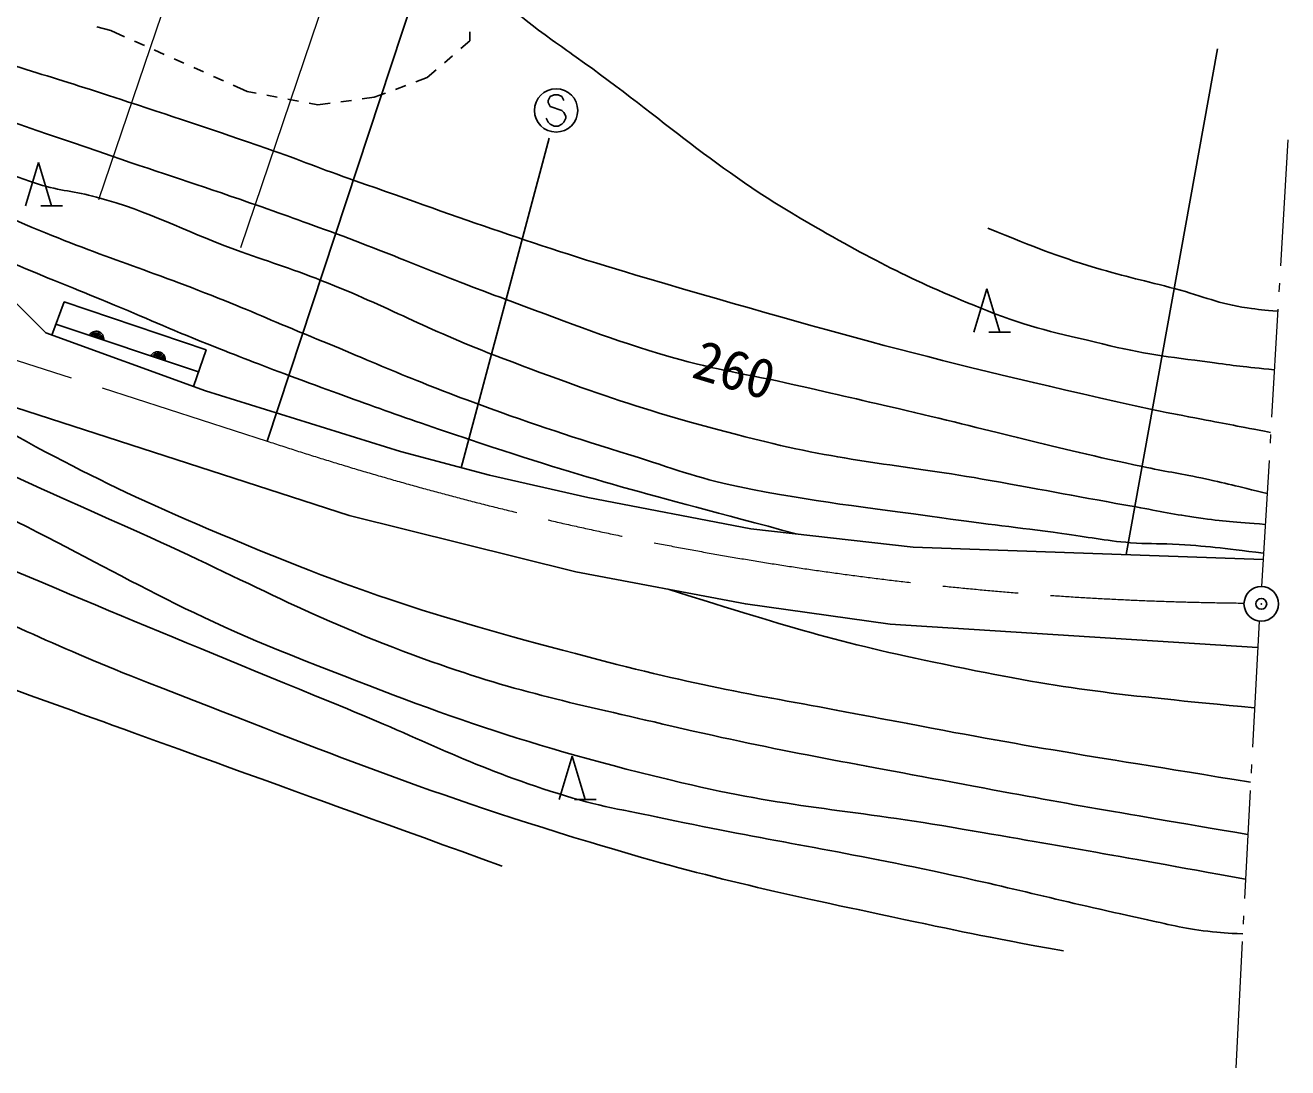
# Model space of a CAD drawing. Units: millimetres, scale not verified. Extents: x 40000 to 680000, y 20000 to 380000.
# Drawn here: x 470768 to 529135, y 241621 to 289806 of the extents above; entities that cross this region are included whole.
import ezdxf
from ezdxf.enums import TextEntityAlignment as Align

# ---------------------------------------------------------------- set-up
doc = ezdxf.new("R2010")
doc.units = ezdxf.units.MM
doc.header["$LTSCALE"] = 1000
doc.header["$PDMODE"] = 32
doc.header["$PDSIZE"] = 500
doc.linetypes.add('CHAIN', pattern=[18.5, 12, -1.5, 3.5, -1.5])
for name, color, linetype, lineweight in [('M-BGD', 7, 'Continuous', 25), ('M-BMK', 2, 'CHAIN', 13), ('M-BMK-HTXT', 7, 'Continuous', 13), ('M-BMK-SRVR', 3, 'Continuous', 25), ('M-STR-HTXT', 7, 'Continuous', 13), ('M-STR-STRC', 7, 'Continuous', 25)]:
    doc.layers.add(name, color=color, linetype=linetype, lineweight=lineweight)
doc.layers.add('M-OTRS', color=6, linetype='Continuous')
doc.styles.add('ＭＳ ゴシック', font='')
doc.styles.get('ＭＳ ゴシック').set_extended_font_data('MS Gothic')

msp = doc.modelspace()

# ---------------------------------------------------------------- linework, layer by layer
at = {"layer": 'M-BGD'}
for p, q in [((474081, 289740), (474717, 289565)), ((474717, 289565), (475363, 289277)), ((491320, 289085), (491325, 289507)), ((475820, 289073), (476277, 288869)), ((490904, 288726), (491320, 289085)), ((476733, 288665), (477190, 288462)), ((490146, 288073), (490525, 288399)), ((477647, 288258), (478103, 288054)), ((478560, 287851), (479016, 287647)), ((479473, 287443), (479930, 287239)), ((488829, 287193), (489351, 287388)), ((489351, 287388), (489768, 287747)), ((480386, 287036), (481033, 286747)), ((481033, 286747), (481439, 286670)), ((486901, 286475), (487423, 286669)), ((487892, 286844), (488360, 287019)), ((481930, 286576), (482421, 286482)), ((482912, 286388), (483403, 286294)), ((483894, 286200), (484299, 286123)), ((484299, 286123), (484857, 286198)), ((485353, 286265), (485848, 286332)), ((486344, 286399), (486901, 286475)), ((470785, 281461), (471385, 283461)), ((471385, 283461), (471985, 281461)), ((471485, 281461), (472485, 281461)), ((514621, 275619), (515221, 277619)), ((515221, 277619), (515821, 275619)), ((478777, 273784), (472189, 275990)), ((515321, 275619), (516321, 275619)), ((495455, 254023), (496055, 256023)), ((496055, 256023), (496655, 254023)), ((496155, 254023), (497155, 254023))]:
    msp.add_line(p, q, dxfattribs=at)
for points in [[(434976, 299237), (438535, 295503), (441798, 292956), (445188, 291003), (459472, 284548), (465236, 281745), (466804, 280854), (468457, 279368), (470278, 277035), (471719, 275592), (479094, 272915), (488123, 270110), (492235, 269005), (496771, 267984), (504317, 266536), (511821, 265683), (528002, 265120)], [(416181, 280448), (418892, 279872), (420970, 279786), (433733, 280497), (439075, 280493), (444968, 279810), (455142, 277046), (455396, 276961), (485747, 267144), (496217, 264550), (504060, 263060), (510758, 262122), (527743, 261050)], [(472004, 275489), (472571, 277020), (479125, 274800), (478548, 273114)]]:
    msp.add_lwpolyline(points, dxfattribs=at)
for centre, radius, start, end in [((474044, 275312), 354, 350.28317, 152.68835), ((474044, 275312), 283, 352.50721, 150.46431), ((474044, 275312), 212, 356.25354, 146.71798), ((474044, 275312), 142, 3.96527, 139.00626), ((474044, 275312), 100, 14.28293, 128.68859), ((476889, 274359), 354, 350.28317, 152.68835), ((476889, 274359), 283, 352.50721, 150.46431), ((476889, 274359), 212, 356.25354, 146.71798), ((476889, 274359), 142, 3.96527, 139.00626), ((476889, 274359), 100, 14.28293, 128.68859)]:
    msp.add_arc(centre, radius, start, end, dxfattribs=at)
for points, knots in [([(528514, 273878), (527081, 274022), (526694, 274072), (525532, 274228), (523583, 274490), (522479, 274608), (520569, 275077), (518457, 275595), (517239, 275811), (515221, 276619), (511900, 277949), (510097, 278865), (506999, 280653), (502525, 283236), (500449, 285348), (496235, 288336), (495802, 288643), (495558, 288813), (495125, 289121), (493334, 290394), (492498, 291372), (490562, 292411), (489441, 293013), (488798, 293333), (487608, 293780), (485809, 294455), (484722, 294600), (482912, 295245), (481050, 295909), (480003, 296279), (478181, 297046), (474194, 298727), (472031, 299834), (468142, 301730), (464771, 303373), (463687, 303925), (459568, 306053)], [0, 0, 0, 0, 1, 1, 1, 2, 2, 2, 3, 3, 3, 4, 4, 4, 5, 5, 5, 6, 6, 6, 7, 7, 7, 8, 8, 8, 9, 9, 9, 10, 10, 10, 11, 11, 11, 12, 12, 12, 12]), ([(436709, 299015), (438313, 297943), (438732, 297672), (440007, 296779), (440644, 296333), (440979, 296051), (441630, 295628), (443484, 294422), (444541, 293768), (446485, 292715), (449497, 291085), (451365, 290537), (454532, 289236), (459091, 287362), (461715, 286490), (466277, 284624), (468282, 283804), (469321, 283120), (471385, 282461), (472408, 282135), (473033, 282148), (474068, 281862), (476640, 281154), (477950, 280358), (480456, 279444), (482026, 278871), (482928, 278612), (484483, 277999), (487637, 276756), (489283, 275765), (492451, 274559), (497243, 272734), (499976, 271784), (504956, 270564), (508968, 269581), (511310, 269492), (515377, 268767), (518014, 268296), (519488, 268011), (522126, 267540), (523249, 267340), (523873, 267195), (525004, 267039), (526206, 266873), (526621, 266845), (528097, 266737)], [0, 0, 0, 0, 1, 1, 1, 2, 2, 2, 3, 3, 3, 4, 4, 4, 5, 5, 5, 6, 6, 6, 7, 7, 7, 8, 8, 8, 9, 9, 9, 10, 10, 10, 11, 11, 11, 12, 12, 12, 13, 13, 13, 14, 14, 14, 15, 15, 15, 15]), ([(528180, 268160), (526708, 268525), (526318, 268625), (525116, 268880), (524068, 269103), (523472, 269184), (522424, 269406), (518128, 270313), (515763, 271005), (511487, 272000), (509468, 272470), (508336, 272732), (506315, 273192), (504097, 273695), (502819, 273836), (500634, 274468), (497721, 275311), (496150, 275977), (493301, 277017), (490100, 278186), (488359, 278978), (485163, 280161), (483596, 280741), (482714, 281055), (481136, 281606), (478644, 282476), (477233, 282918), (474735, 283773), (468159, 286024), (464473, 287281), (457919, 289596), (454857, 290677), (453086, 291146), (450099, 292419), (448449, 293122), (447527, 293533), (445954, 294395), (444171, 295372), (443306, 296167), (441801, 297535), (441521, 297790), (441409, 297977), (441149, 298252), (440904, 298511), (440821, 298593), (440509, 298903)], [0, 0, 0, 0, 1, 1, 1, 2, 2, 2, 3, 3, 3, 4, 4, 4, 5, 5, 5, 6, 6, 6, 7, 7, 7, 8, 8, 8, 9, 9, 9, 10, 10, 10, 11, 11, 11, 12, 12, 12, 13, 13, 13, 14, 14, 14, 15, 15, 15, 15]), ([(449010, 298208), (451424, 296346), (452195, 295739), (454434, 294473), (456561, 293271), (457869, 292818), (460111, 291845), (462817, 290671), (464343, 290029), (467116, 289019), (470354, 287840), (472230, 287361), (475500, 286274), (478020, 285437), (479436, 284980), (481943, 284107), (483541, 283550), (484415, 283179), (486013, 282620), (491252, 280786), (494166, 279679), (499492, 278115), (508569, 275450), (513695, 274061), (522935, 272034), (523792, 271846), (524278, 271770), (525140, 271602), (526391, 271359), (526784, 271285), (528345, 270988)], [0, 0, 0, 0, 1, 1, 1, 2, 2, 2, 3, 3, 3, 4, 4, 4, 5, 5, 5, 6, 6, 6, 7, 7, 7, 8, 8, 8, 9, 9, 9, 10, 10, 10, 10]), ([(448153, 289663), (450268, 289059), (450852, 288857), (452564, 288284), (456300, 287035), (458297, 286066), (461931, 284546), (465420, 283087), (467284, 282063), (470770, 280597), (474208, 279152), (476223, 278568), (479691, 277197), (481258, 276578), (482115, 276178), (483675, 275541), (486833, 274251), (488568, 273442), (491771, 272270), (494475, 271281), (496013, 270792), (498762, 269938), (500691, 269339), (501747, 268893), (503725, 268487), (507374, 267740), (509462, 267560), (513149, 267037), (515310, 266731), (516527, 266607), (518690, 266318), (519932, 266152), (520621, 265990), (521870, 265887), (522626, 265825), (523054, 265860), (523812, 265822), (525461, 265739), (526014, 265645), (528019, 265403)], [0, 0, 0, 0, 1, 1, 1, 2, 2, 2, 3, 3, 3, 4, 4, 4, 5, 5, 5, 6, 6, 6, 7, 7, 7, 8, 8, 8, 9, 9, 9, 10, 10, 10, 11, 11, 11, 12, 12, 12, 13, 13, 13, 13]), ([(515269, 280425), (517600, 279490), (518265, 279198), (520248, 278599), (521679, 278168), (522503, 278006), (523947, 277623), (525242, 277279), (525935, 276928), (527261, 276742), (527810, 276665), (528014, 276631), (528673, 276597)], [0, 0, 0, 0, 1, 1, 1, 2, 2, 2, 3, 3, 3, 4, 4, 4, 4]), ([(467991, 279787), (469207, 279240), (469525, 279102), (470514, 278676), (472085, 278000), (472985, 277667), (474565, 277011), (476370, 276261), (477365, 275801), (479181, 275078), (480681, 274480), (481524, 274153), (483038, 273591), (486249, 272398), (488055, 271746), (491304, 270659), (497129, 268710), (499145, 268246), (506413, 266298)], [0, 0, 0, 0, 1, 1, 1, 2, 2, 2, 3, 3, 3, 4, 4, 4, 5, 5, 5, 6, 6, 6, 6]), ([(455649, 275604), (465576, 271074), (468084, 269916), (476085, 266339), (481192, 264055), (483916, 262432), (489176, 260527), (493388, 259002), (495878, 258530), (500240, 257508), (505439, 256291), (508396, 255807), (513643, 254817), (518963, 253813), (520678, 253524), (527291, 252409)], [0, 0, 0, 0, 1, 1, 1, 2, 2, 2, 3, 3, 3, 4, 4, 4, 5, 5, 5, 5]), ([(455055, 274121), (461515, 271110), (463163, 270338), (468336, 267863), (474095, 265107), (477097, 263063), (483028, 260701), (489938, 257951), (493893, 256516), (501128, 254794), (505930, 253652), (508730, 253564), (513595, 252735), (518908, 251830), (520585, 251527), (527183, 250340)], [0, 0, 0, 0, 1, 1, 1, 2, 2, 2, 3, 3, 3, 4, 4, 4, 5, 5, 5, 5]), ([(464970, 273864), (471936, 269879), (474144, 268657), (480361, 266046), (487087, 263221), (491056, 262081), (498122, 260266), (502853, 259051), (505577, 258679), (510373, 257755), (517007, 256477), (519177, 256153), (527417, 254819)], [0, 0, 0, 0, 1, 1, 1, 2, 2, 2, 3, 3, 3, 4, 4, 4, 4]), ([(454120, 271493), (459302, 269246), (460624, 268685), (464801, 266906), (472923, 263446), (477491, 261553), (485661, 258207), (489456, 256652), (491491, 255519), (495404, 254290), (497300, 253694), (498414, 253538), (500360, 253130), (505173, 252121), (507905, 251735), (512716, 250717), (516528, 249910), (518633, 249321), (522443, 248507), (523611, 248258), (524258, 248061), (525445, 247931), (526071, 247862), (526293, 247838), (527051, 247807)], [0, 0, 0, 0, 1, 1, 1, 2, 2, 2, 3, 3, 3, 4, 4, 4, 5, 5, 5, 6, 6, 6, 7, 7, 7, 8, 8, 8, 8]), ([(453143, 268738), (459293, 266502), (460936, 265920), (465858, 263926), (470011, 262244), (472235, 261053), (476413, 259434), (484341, 256363), (488748, 254503), (496886, 252041), (502257, 250417), (505345, 249767), (510833, 248596), (513920, 247938), (514940, 247722), (518760, 247022)], [0, 0, 0, 0, 1, 1, 1, 2, 2, 2, 3, 3, 3, 4, 4, 4, 5, 5, 5, 5]), ([(500495, 263737), (506626, 261815), (508481, 261241), (513725, 260169), (519088, 259073), (521072, 258887), (527597, 258254)], [0, 0, 0, 0, 1, 1, 1, 2, 2, 2, 2])]:
    msp.add_open_spline(points, degree=3, knots=knots, dxfattribs=at)
msp.add_open_spline([(452038, 265686), (472426, 258314), (472426, 258314), (492815, 250942)], degree=3, dxfattribs=at)
at = {"layer": 'M-BMK'}
msp.add_line((456706, 278712), (481953, 270584), dxfattribs=at)
msp.add_arc((528540, 411692), 148600, 251.72941, 269.44956, dxfattribs=at)
at = {"layer": 'M-BMK-HTXT'}
for p, q in [((529135, 284513), (528794, 278679)), ((528747, 277881), (528724, 277481)), ((528678, 276683), (528386, 271691)), ((528339, 270893), (528316, 270493)), ((528269, 269695), (527929, 263861)), ((527807, 262268), (527502, 256438)), ((527460, 255640), (527439, 255240)), ((527398, 254441), (527137, 249448)), ((527095, 248649), (527074, 248250)), ((527032, 247451), (526728, 241621))]:
    msp.add_line(p, q, dxfattribs=at)
at = {"layer": 'M-BMK-SRVR'}
msp.add_line((481953, 270584), (492554, 302712), dxfattribs=at)
msp.add_circle((527912, 263061), 800, dxfattribs=at)
at = {"layer": 'M-OTRS'}
msp.add_point((527912, 263061), dxfattribs=at)
at = {"layer": 'M-STR-HTXT'}
for p, q in [((474175, 281755), (486407, 317862)), ((480729, 279535), (492961, 315642))]:
    msp.add_line(p, q, dxfattribs=at)
at = {"layer": 'M-STR-STRC'}
for p, q in [((521668, 265340), (525881, 288721)), ((495218, 286598), (495036, 286507)), ((495400, 286598), (495218, 286598)), ((495581, 286507), (495400, 286598)), ((495036, 286507), (494945, 286325)), ((494945, 286325), (494945, 286234)), ((494945, 286234), (495036, 286052)), ((495036, 286052), (495581, 285870)), ((495672, 286325), (495581, 286507)), ((494945, 285325), (494854, 285507)), ((495581, 285870), (495672, 285779)), ((495672, 285779), (495763, 285598)), ((495763, 285507), (495672, 285325)), ((495763, 285598), (495763, 285507)), ((495036, 285234), (494945, 285325)), ((495218, 285143), (495036, 285234)), ((495400, 285143), (495218, 285143)), ((495581, 285234), (495400, 285143)), ((495672, 285325), (495581, 285234)), ((494984, 284585), (490925, 269357))]:
    msp.add_line(p, q, dxfattribs=at)
msp.add_circle((495309, 285870), 1000, dxfattribs=at)

# ---------------------------------------------------------------- texts
at = {"layer": 'M-BGD', "style": 'ＭＳ ゴシック'}
msp.add_text('260', height=1833, rotation=343.134, dxfattribs=at).set_placement((501350, 273023), align=Align.BOTTOM_LEFT)

doc.saveas('drawing.dxf')
